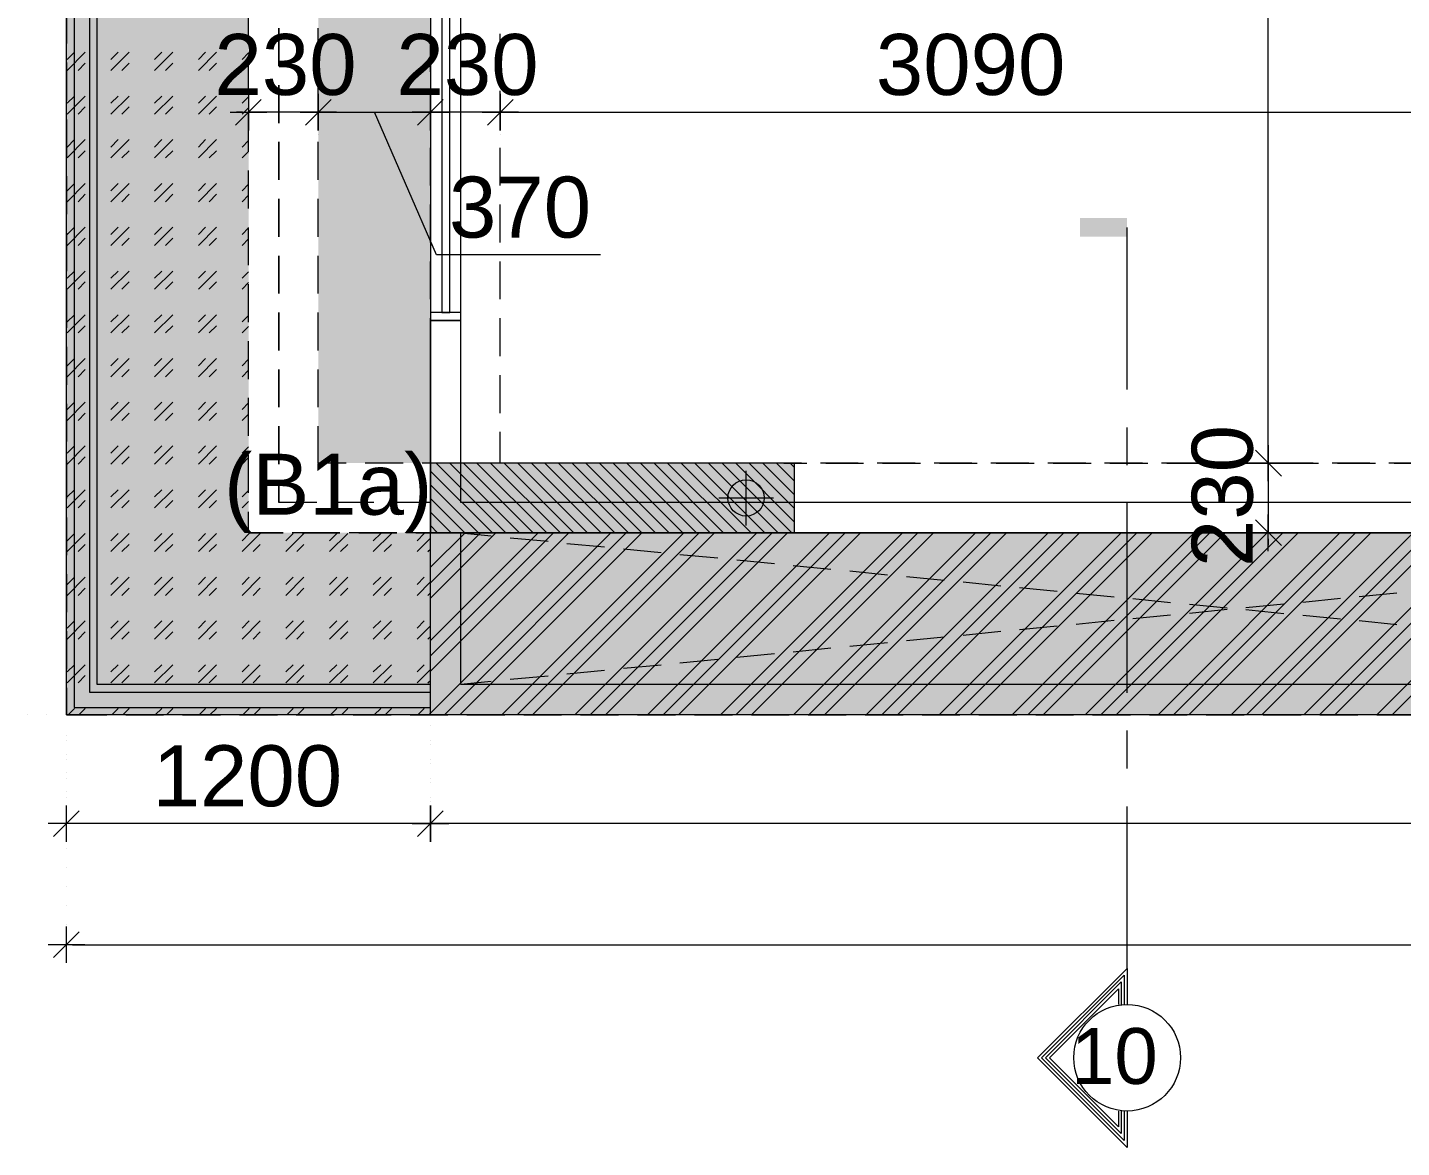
# Model space of a CAD drawing. Header units: millimetres. Extents: x -1303 to 98744, y -1303 to 90097.
# Drawn here: x 53815 to 58345, y 45266 to 48959 of the extents above; entities that cross this region are included whole.
import ezdxf

# ---------------------------------------------------------------- set-up
doc = ezdxf.new("R2010")
doc.units = ezdxf.units.MM
doc.layers.add('PDF_Geometry', color=7, linetype='Continuous')
doc.layers.add('PDF_Text', color=7, linetype='Continuous')
doc.layers.add('PDF_Solid Fills', color=192, linetype='Continuous', true_color=0xc2c0c0c0)
doc.styles.add('PDF ArialMT', font='arial.ttf')
doc.styles.get("Standard").update_dxf_attribs({"font": 'arial.ttf'})

msp = doc.modelspace()

# ---------------------------------------------------------------- linework, layer by layer
at = {"layer": 'PDF_Geometry', "color": 9, "lineweight": 0, "true_color": 0xc0c0c0}
for points in [[(55344.16586, 61907.19337), (53968.93443, 61907.19337), (53968.93443, 61322.40183), (53968.93443, 46717.02259), (55143.59199, 46717.02259)], [(55344.16586, 61857.26272), (54018.86508, 61857.26272), (54018.86508, 61322.40183), (54018.86508, 46766.95324), (55143.59199, 46766.95324)], [(55143.59199, 46692.48082), (53943.54554, 46692.48082), (53943.54554, 61322.40183)], [(55143.59199, 46792.34213), (54044.25397, 46792.34213), (54044.25397, 61322.40183)], [(54543.56876, 48925.00871), (54543.56876, 49049.41591)], [(54543.56876, 48737.12929), (54543.56876, 48862.38361)], [(54543.56876, 48550.10111), (54543.56876, 48674.50418)], [(54543.56876, 48362.22169), (54543.56876, 48487.47189)], [(54543.56876, 48175.18939), (54543.56876, 48299.5966)], [(54543.56876, 47987.3141), (54543.56876, 48112.5643)], [(59122.03154, 47481.22645), (59116.10995, 47392.36535), (59066.17517, 47292.50405), (59066.17517, 47392.36535), (58693.80481, 47392.36535), (58693.80481, 47622.55959), (58593.94351, 47622.55959), (58593.94351, 47392.36535), (55243.45743, 47392.36535), (55243.45743, 47992.38858), (55143.59199, 47992.38858), (55143.59199, 47292.50405), (59066.17517, 47292.50405), (55143.59199, 47292.50405), (55143.59199, 47992.38858), (55243.45743, 47992.38858)], [(54543.56876, 47799.43468), (54543.56876, 47924.68487)], [(54543.56876, 47612.40238), (54543.56876, 47737.6567)], [(54543.56876, 47424.52708), (54543.56876, 47549.77728)], [(54768.6844, 47392.36535), (54643.4342, 47392.36535), (54643.4342, 47455.83757), (54643.4342, 47392.36535)], [(54956.56382, 47392.36535), (54831.30949, 47392.36535)], [(55143.59199, 47392.36535), (55019.18892, 47392.36535)], [(54624.81403, 47292.50405), (54543.56876, 47292.50405), (54543.56876, 47361.89786)], [(54812.69346, 47292.50405), (54687.43913, 47292.50405)], [(54999.72163, 47292.50405), (54875.31856, 47292.50405)], [(59749.1379, 46692.48082), (60459.17964, 46692.48082), (60459.17964, 46792.34213), (59749.1379, 46792.34213), (58948.54081, 46792.34213), (58948.54081, 46692.48082), (55143.59199, 46692.48082), (55143.59199, 47292.50405), (55062.35085, 47292.50405)], [(58948.54081, 46792.34213), (55243.45743, 46792.34213), (55243.45743, 47292.50405), (55344.16586, 47282.34683)], [(55406.79095, 47276.42524), (55531.19816, 47264.57379)], [(55592.97613, 47257.80507), (55717.38334, 47245.95775)], [(55780.00843, 47240.03202), (55904.41563, 47227.33758)], [(55966.19361, 47221.41598), (56090.60081, 47209.56453)], [(56153.22591, 47203.64294), (56277.62898, 47190.9485)], [(56339.41109, 47185.02276), (56463.81416, 47173.17544)], [(56526.44339, 47167.24972), (56650.84646, 47154.55528)], [(56712.62856, 47148.63368), (56837.03164, 47136.78636)], [(56899.65674, 47130.86063), (57024.06394, 47118.16619)], [(57085.84192, 47112.24046), (57210.24912, 47100.39314)], [(57272.87421, 47093.62442), (57397.28142, 47081.7771)], [(57459.05939, 47075.85137), (57583.4666, 47063.15693)], [(58143.71224, 47075.85137), (58019.30917, 47063.15693)], [(58329.89742, 47093.62442), (58205.49435, 47081.7771)], [(57646.09169, 47057.23121), (57770.49889, 47045.38388)], [(57770.49889, 47039.46229), (57646.09169, 47026.76784)], [(57956.68407, 47057.23121), (57832.27687, 47045.38388)], [(57832.27687, 47039.46229), (57956.68407, 47026.76784)], [(57210.24912, 46984.45303), (57085.84192, 46972.60158)], [(57397.28142, 47003.06907), (57272.87421, 46990.37462)], [(57583.4666, 47020.84212), (57459.05939, 47008.9948)], [(58019.30917, 47020.84212), (58143.71224, 47008.9948)], [(58205.49435, 47003.06907), (58329.89742, 46990.37462)], [(56837.03164, 46948.05981), (56712.62856, 46936.21249)], [(57024.06394, 46966.67999), (56899.65674, 46953.98554)], [(56277.62898, 46893.05055), (56153.22591, 46881.20323)], [(56463.81416, 46911.67073), (56339.41109, 46898.97628)], [(56650.84646, 46929.44377), (56526.44339, 46917.59232)], [(55904.41563, 46856.66147), (55780.00843, 46844.81414)], [(56090.60081, 46875.27751), (55966.19361, 46862.58307)], [(55344.16586, 46802.49933), (55243.45743, 46792.34213)], [(55531.19816, 46820.26825), (55406.79095, 46808.42093)], [(55717.38334, 46838.88842), (55592.97613, 46826.19398)]]:
    msp.add_lwpolyline(points, dxfattribs=at)
at = {"layer": 'PDF_Geometry', "color": 122, "lineweight": 0, "true_color": 0x00b88a}
for points in [[(57905.90629, 47562.47172), (57905.90629, 47542.16144), (57905.90629, 52082.54089), (57905.90629, 52062.2306)], [(54501.25395, 48637.26798), (54585.88358, 48721.8976)], [(54543.56876, 48739.67066), (54543.56876, 48619.49493)], [(54483.48091, 48679.58279), (54603.65663, 48679.58279)], [(54524.10561, 48679.58279), (54503.79532, 48679.58279)], [(54773.76301, 48679.58279), (54543.56876, 48679.58279)], [(54813.53645, 48679.58279), (54794.07329, 48679.58279), (55124.12883, 48679.58279), (55103.81855, 48679.58279)], [(55703.84177, 48209.04124), (55163.9064, 48209.04124), (54959.10106, 48679.58279)], [(55373.78623, 48679.58279), (55143.59199, 48679.58279)], [(55413.5638, 48679.58279), (55394.09651, 48679.58279), (58444.14742, 48679.58279), (58423.83713, 48679.58279)], [(57905.90629, 47522.69415), (57905.90629, 47292.50405)], [(57905.90629, 47232.41618), (57905.90629, 47352.5919)], [(57949.0641, 47250.18923), (57863.59148, 47334.81886)], [(57846.66556, 47292.50405), (57965.99003, 47292.50405)], [(57905.90629, 47272.19376), (57905.90629, 47251.87935)]]:
    msp.add_lwpolyline(points, dxfattribs=at)
at = {"layer": 'PDF_Geometry', "color": 9, "lineweight": 0, "true_color": 0xc0c0c0}
for points in [[(55143.59199, 47992.38858), (55243.45495, 47992.38858), (55243.45495, 51501.97928), (55143.59199, 51501.97928)], [(55180.83233, 48018.62458), (55207.06751, 48018.62458), (55207.06751, 51476.59116), (55180.83233, 51476.59116)], [(54643.4342, 48956.32332), (54643.4342, 48831.06899)], [(54643.4342, 48768.4439), (54643.4342, 48643.1937)], [(54643.4342, 48581.4116), (54643.4342, 48456.16141)], [(54643.4342, 48393.5363), (54643.4342, 48268.28198)], [(54643.4342, 48205.65688), (54643.4342, 48081.24968)], [(54643.4342, 48018.62458), (54643.4342, 47893.37439)], [(55143.59199, 47992.38858), (55243.45495, 47992.38858), (55243.45495, 48018.62376), (55143.59199, 48018.62376)], [(54643.4342, 47830.74929), (54643.4342, 47706.34209)], [(54643.4342, 47643.717), (54643.4342, 47518.46267)]]:
    msp.add_lwpolyline(points, close=True, dxfattribs=at)
at = {"layer": 'PDF_Geometry', "lineweight": 0}
for points in [[(53943.54554, 49030.79574), (53943.54554, 48906.38854)], [(53943.54554, 48843.76344), (53943.54554, 48718.51325)], [(53945.23979, 48817.52743), (54005.32352, 48877.61529)], [(53945.23979, 48853.07353), (53969.78156, 48877.61529)], [(53981.62888, 48817.52743), (54005.32352, 48841.22621)], [(54089.95315, 48817.52743), (54150.041, 48877.61529)], [(54089.95315, 48853.07353), (54113.65192, 48877.61529)], [(54125.49924, 48817.52743), (54150.041, 48841.22621)], [(54233.82351, 48817.52743), (54293.91137, 48877.61529)], [(54233.82351, 48853.07353), (54258.3694, 48877.61529)], [(54270.21673, 48817.52743), (54293.91137, 48841.22621)], [(54378.54099, 48817.52743), (54438.62886, 48877.61529)], [(54378.54099, 48853.07353), (54402.23977, 48877.61529)], [(54414.08709, 48817.52743), (54438.62886, 48841.22621)], [(54522.41136, 48853.07353), (54543.56876, 48875.07806)], [(54522.41136, 48817.52743), (54543.56876, 48838.68484)], [(53945.23979, 48672.81407), (54005.32352, 48732.89781)], [(53945.23979, 48709.20316), (53969.78156, 48732.89781)], [(54089.95315, 48672.81407), (54150.041, 48732.89781)], [(54089.95315, 48709.20316), (54113.65192, 48732.89781)], [(54233.82351, 48672.81407), (54293.91137, 48732.89781)], [(54233.82351, 48709.20316), (54258.3694, 48732.89781)], [(54378.54099, 48672.81407), (54438.62886, 48732.89781)], [(54378.54099, 48709.20316), (54402.23977, 48732.89781)], [(54522.41136, 48709.20316), (54543.56876, 48730.36057)], [(53943.54554, 48655.88815), (53943.54554, 48530.63382)], [(53981.62888, 48672.81407), (54005.32352, 48697.35584)], [(54125.49924, 48672.81407), (54150.041, 48697.35584)], [(54270.21673, 48672.81407), (54293.91137, 48697.35584)], [(54414.08709, 48672.81407), (54438.62886, 48697.35584)], [(54522.41136, 48672.81407), (54543.56876, 48693.97148)], [(54543.56876, 48679.58279), (54543.56876, 48679.58279)], [(54773.76301, 48679.58279), (54773.76301, 48679.58279)], [(54773.76301, 48679.58279), (54773.76301, 48679.58279)], [(55143.59199, 48679.58279), (55143.59199, 48679.58279)], [(55143.59199, 48679.58279), (55143.59199, 48679.58279)], [(55373.78623, 48679.58279), (55373.78623, 48679.58279)], [(55373.78623, 48679.58279), (55373.78623, 48679.58279)], [(53945.23979, 48528.94371), (54005.32352, 48589.02744)], [(53945.23979, 48564.48567), (53969.78156, 48589.02744)], [(54089.95315, 48528.94371), (54150.041, 48589.02744)], [(54089.95315, 48564.48567), (54113.65192, 48589.02744)], [(54233.82351, 48528.94371), (54293.91137, 48589.02744)], [(54233.82351, 48564.48567), (54258.3694, 48589.02744)], [(54378.54099, 48528.94371), (54438.62886, 48589.02744)], [(54378.54099, 48564.48567), (54402.23977, 48589.02744)], [(54522.41136, 48564.48567), (54543.56876, 48586.4902)], [(54543.56876, 48605.95337), (54543.56876, 48605.95337)], [(54773.76301, 48605.95337), (54773.76301, 48605.95337)], [(54773.76301, 48605.95337), (54773.76301, 48605.95337)], [(55143.59199, 48605.95337), (55143.59199, 48605.95337)], [(55143.59199, 48605.95337), (55143.59199, 48605.95337)], [(55373.78623, 48605.95337), (55373.78623, 48605.95337)], [(55373.78623, 48605.95337), (55373.78623, 48605.95337)], [(53981.62888, 48528.94371), (54005.32352, 48552.63835)], [(54125.49924, 48528.94371), (54150.041, 48552.63835)], [(54270.21673, 48528.94371), (54293.91137, 48552.63835)], [(54414.08709, 48528.94371), (54438.62886, 48552.63835)], [(54522.41136, 48528.94371), (54543.56876, 48550.10111)], [(54543.56876, 48543.32826), (54543.56876, 48543.32826)], [(54773.76301, 48543.32826), (54773.76301, 48543.32826)], [(54773.76301, 48543.32826), (54773.76301, 48543.32826)], [(55143.59199, 48543.32826), (55143.59199, 48543.32826)], [(55143.59199, 48543.32826), (55143.59199, 48543.32826)], [(55373.78623, 48543.32826), (55373.78623, 48543.32826)], [(55373.78623, 48543.32826), (55373.78623, 48543.32826)], [(53943.54554, 48468.85585), (53943.54554, 48343.60152)], [(53945.23979, 48384.22623), (54005.32352, 48444.31408)], [(53945.23979, 48420.61531), (53969.78156, 48444.31408)], [(54089.95315, 48384.22623), (54150.041, 48444.31408)], [(54089.95315, 48420.61531), (54113.65192, 48444.31408)], [(54233.82351, 48384.22623), (54293.91137, 48444.31408)], [(54233.82351, 48420.61531), (54258.3694, 48444.31408)], [(54378.54099, 48384.22623), (54438.62886, 48444.31408)], [(54378.54099, 48420.61531), (54402.23977, 48444.31408)], [(54522.41136, 48420.61531), (54543.56876, 48441.77271)], [(54543.56876, 48469.70297), (54543.56876, 48469.70297)], [(54773.76301, 48469.70297), (54773.76301, 48469.70297)], [(54773.76301, 48469.70297), (54773.76301, 48469.70297)], [(55143.59199, 48469.70297), (55143.59199, 48469.70297)], [(55143.59199, 48469.70297), (55143.59199, 48469.70297)], [(55373.78623, 48469.70297), (55373.78623, 48469.70297)], [(55373.78623, 48469.70297), (55373.78623, 48469.70297)], [(53981.62888, 48384.22623), (54005.32352, 48408.76799)], [(54125.49924, 48384.22623), (54150.041, 48408.76799)], [(54270.21673, 48384.22623), (54293.91137, 48408.76799)], [(54414.08709, 48384.22623), (54438.62886, 48408.76799)], [(54522.41136, 48384.22623), (54543.56876, 48406.23075)], [(53945.23979, 48240.35586), (54005.32352, 48300.44372)], [(53945.23979, 48275.89782), (53969.78156, 48300.44372)], [(54089.95315, 48240.35586), (54150.041, 48300.44372)], [(54089.95315, 48275.89782), (54113.65192, 48300.44372)], [(54233.82351, 48240.35586), (54293.91137, 48300.44372)], [(54233.82351, 48275.89782), (54258.3694, 48300.44372)], [(54378.54099, 48240.35586), (54438.62886, 48300.44372)], [(54378.54099, 48275.89782), (54402.23977, 48300.44372)], [(54522.41136, 48275.89782), (54543.56876, 48297.90235)], [(53943.54554, 48280.97642), (53943.54554, 48155.72623)], [(53981.62888, 48240.35586), (54005.32352, 48264.0505)], [(54125.49924, 48240.35586), (54150.041, 48264.0505)], [(54270.21673, 48240.35586), (54293.91137, 48264.0505)], [(54414.08709, 48240.35586), (54438.62886, 48264.0505)], [(54522.41136, 48240.35586), (54543.56876, 48261.51327)], [(53945.23979, 48095.63837), (54005.32352, 48155.72623)], [(53945.23979, 48132.02746), (53969.78156, 48155.72623)], [(53981.62888, 48095.63837), (54005.32352, 48120.18013)], [(54089.95315, 48095.63837), (54150.041, 48155.72623)], [(54089.95315, 48132.02746), (54113.65192, 48155.72623)], [(54125.49924, 48095.63837), (54150.041, 48120.18013)], [(54233.82351, 48095.63837), (54293.91137, 48155.72623)], [(54233.82351, 48132.02746), (54258.3694, 48155.72623)], [(54270.21673, 48095.63837), (54293.91137, 48120.18013)], [(54378.54099, 48095.63837), (54438.62886, 48155.72623)], [(54378.54099, 48132.02746), (54402.23977, 48155.72623)], [(54414.08709, 48095.63837), (54438.62886, 48120.18013)], [(54522.41136, 48132.02746), (54543.56876, 48153.18487)], [(54522.41136, 48095.63837), (54543.56876, 48117.6429)], [(53943.54554, 48093.94413), (53943.54554, 47968.69393)], [(53945.23979, 47951.76801), (54005.32352, 48011.85587)], [(53945.23979, 47988.15709), (53969.78156, 48011.85587)], [(53981.62888, 47951.76801), (54005.32352, 47975.46265)], [(54089.95315, 47951.76801), (54150.041, 48011.85587)], [(54089.95315, 47988.15709), (54113.65192, 48011.85587)], [(54125.49924, 47951.76801), (54150.041, 47975.46265)], [(54233.82351, 47951.76801), (54293.91137, 48011.85587)], [(54233.82351, 47988.15709), (54258.3694, 48011.85587)], [(54270.21673, 47951.76801), (54293.91137, 47975.46265)], [(54378.54099, 47951.76801), (54438.62886, 48011.85587)], [(54378.54099, 47988.15709), (54402.23977, 48011.85587)], [(54414.08709, 47951.76801), (54438.62886, 47975.46265)], [(54522.41136, 47988.15709), (54543.56876, 48009.3145)], [(54522.41136, 47951.76801), (54543.56876, 47972.92541)], [(53943.54554, 47906.06884), (53943.54554, 47780.81451)], [(53945.23979, 47807.05052), (54005.32352, 47867.13838)], [(53945.23979, 47843.44373), (53969.78156, 47867.13838)], [(54089.95315, 47807.05052), (54150.041, 47867.13838)], [(54089.95315, 47843.44373), (54113.65192, 47867.13838)], [(54233.82351, 47807.05052), (54293.91137, 47867.13838)], [(54233.82351, 47843.44373), (54258.3694, 47867.13838)], [(54378.54099, 47807.05052), (54438.62886, 47867.13838)], [(54378.54099, 47843.44373), (54402.23977, 47867.13838)], [(54522.41136, 47843.44373), (54543.56876, 47864.60114)], [(53981.62888, 47807.05052), (54005.32352, 47831.59229)], [(54125.49924, 47807.05052), (54150.041, 47831.59229)], [(54270.21673, 47807.05052), (54293.91137, 47831.59229)], [(54414.08709, 47807.05052), (54438.62886, 47831.59229)], [(54522.41136, 47807.05052), (54543.56876, 47829.05505)], [(53943.54554, 47718.18941), (53943.54554, 47593.78634)], [(53945.23979, 47663.18015), (54005.32352, 47723.26801)], [(53945.23979, 47699.57337), (53969.78156, 47723.26801)], [(54089.95315, 47663.18015), (54150.041, 47723.26801)], [(54089.95315, 47699.57337), (54113.65192, 47723.26801)], [(54233.82351, 47663.18015), (54293.91137, 47723.26801)], [(54233.82351, 47699.57337), (54258.3694, 47723.26801)], [(54378.54099, 47663.18015), (54438.62886, 47723.26801)], [(54378.54099, 47699.57337), (54402.23977, 47723.26801)], [(54522.41136, 47699.57337), (54543.56876, 47720.73078)], [(53981.62888, 47663.18015), (54005.32352, 47686.87893)], [(54125.49924, 47663.18015), (54150.041, 47686.87893)], [(54270.21673, 47663.18015), (54293.91137, 47686.87893)], [(54414.08709, 47663.18015), (54438.62886, 47686.87893)], [(54522.41136, 47663.18015), (54543.56876, 47684.33756)], [(53945.23979, 47519.30979), (54005.32352, 47579.39765)], [(53945.23979, 47554.85589), (53969.78156, 47579.39765)], [(54089.95315, 47519.30979), (54150.041, 47579.39765)], [(54089.95315, 47554.85589), (54113.65192, 47579.39765)], [(54233.82351, 47519.30979), (54293.91137, 47579.39765)], [(54233.82351, 47554.85589), (54258.3694, 47579.39765)], [(54378.54099, 47519.30979), (54438.62886, 47579.39765)], [(54378.54099, 47554.85589), (54402.23977, 47579.39765)], [(54522.41136, 47554.85589), (54543.56876, 47576.01329)], [(53943.54554, 47531.15711), (53943.54554, 47405.90692)], [(53981.62888, 47519.30979), (54005.32352, 47543.00856)], [(54125.49924, 47519.30979), (54150.041, 47543.00856)], [(54270.21673, 47519.30979), (54293.91137, 47543.00856)], [(54414.08709, 47519.30979), (54438.62886, 47543.00856)], [(54522.41136, 47519.30979), (54543.56876, 47540.46719)], [(55162.21216, 47522.69415), (55392.40639, 47292.50405)], [(55207.06421, 47522.69415), (55437.25845, 47292.50405)], [(55251.92039, 47522.69415), (55482.1105, 47292.50405)], [(55296.77244, 47522.69415), (55526.96668, 47292.50405)], [(55341.62862, 47522.69415), (55571.81872, 47292.50405)], [(55386.48067, 47522.69415), (55616.6749, 47292.50405)], [(55431.33272, 47522.69415), (55661.52696, 47292.50405)], [(55476.1889, 47522.69415), (55706.37901, 47292.50405)], [(55521.04095, 47522.69415), (55751.23519, 47292.50405)], [(55565.89713, 47522.69415), (55796.08723, 47292.50405)], [(55610.74918, 47522.69415), (55840.94341, 47292.50405)], [(55655.60123, 47522.69415), (55885.79547, 47292.50405)], [(55700.45741, 47522.69415), (55930.64752, 47292.50405)], [(55746.15658, 47522.69415), (55975.5037, 47292.50405)], [(55791.00863, 47522.69415), (56020.35574, 47292.50405)], [(55835.86482, 47522.69415), (56065.21192, 47292.50405)], [(55880.71686, 47522.69415), (56110.06398, 47292.50405)], [(55925.57304, 47522.69415), (56155.76314, 47292.50405)], [(55970.42509, 47522.69415), (56200.61933, 47292.50405)], [(56015.27714, 47522.69415), (56245.47138, 47292.50405)], [(56060.13332, 47522.69415), (56290.32343, 47292.50405)], [(56104.98537, 47522.69415), (56335.17961, 47292.50405)], [(56149.84155, 47522.69415), (56343.64257, 47328.04601)], [(56194.6936, 47522.69415), (56343.64257, 47372.90219)], [(56239.54565, 47522.69415), (56343.64257, 47417.75423)], [(56284.40183, 47522.69415), (56343.64257, 47462.61042)], [(56329.25388, 47522.69415), (56343.64257, 47508.30959)], [(57905.90629, 47522.69415), (57905.90629, 47522.69415)], [(57905.90629, 47522.69415), (57905.90629, 47522.69415)], [(55143.59199, 47495.61515), (55347.55021, 47292.50405)], [(53945.23979, 47374.5923), (54005.32352, 47434.68016)], [(53945.23979, 47410.98552), (53969.78156, 47434.68016)], [(54089.95315, 47374.5923), (54150.041, 47434.68016)], [(54089.95315, 47410.98552), (54113.65192, 47434.68016)], [(54233.82351, 47374.5923), (54293.91137, 47434.68016)], [(54233.82351, 47410.98552), (54258.3694, 47434.68016)], [(54378.54099, 47374.5923), (54438.62886, 47434.68016)], [(54378.54099, 47410.98552), (54402.23977, 47434.68016)], [(54522.41136, 47410.98552), (54543.56876, 47432.14293)], [(55143.59199, 47450.75897), (55301.85104, 47292.50405)], [(53981.62888, 47374.5923), (54005.32352, 47399.1382)], [(54125.49924, 47374.5923), (54150.041, 47399.1382)], [(54270.21673, 47374.5923), (54293.91137, 47399.1382)], [(54414.08709, 47374.5923), (54438.62886, 47399.1382)], [(54522.41136, 47374.5923), (54543.56876, 47395.74971)], [(55143.59199, 47405.90692), (55256.99899, 47292.50405)], [(53943.54554, 47343.28182), (53943.54554, 47218.87461)], [(55143.59199, 47361.05486), (55212.14281, 47292.50405)], [(55143.59199, 47316.19868), (55167.29077, 47292.50405)], [(53945.23979, 47230.72194), (54005.32352, 47290.8098)], [(53945.23979, 47266.26803), (53969.78156, 47290.8098)], [(53981.62888, 47230.72194), (54005.32352, 47254.42071)], [(54089.95315, 47230.72194), (54150.041, 47290.8098)], [(54089.95315, 47266.26803), (54113.65192, 47290.8098)], [(54125.49924, 47230.72194), (54150.041, 47254.42071)], [(54233.82351, 47230.72194), (54293.91137, 47290.8098)], [(54233.82351, 47266.26803), (54258.3694, 47290.8098)], [(54270.21673, 47230.72194), (54293.91137, 47254.42071)], [(54378.54099, 47230.72194), (54438.62886, 47290.8098)], [(54378.54099, 47266.26803), (54402.23977, 47290.8098)], [(54414.08709, 47230.72194), (54438.62886, 47254.42071)], [(54522.41136, 47230.72194), (54582.49922, 47290.8098)], [(54522.41136, 47266.26803), (54546.11013, 47290.8098)], [(54558.80458, 47230.72194), (54582.49922, 47254.42071)], [(54666.28172, 47230.72194), (54726.36959, 47290.8098)], [(54666.28172, 47266.26803), (54690.82349, 47290.8098)], [(54702.67494, 47230.72194), (54726.36959, 47254.42071)], [(54810.99921, 47230.72194), (54871.08708, 47290.8098)], [(54810.99921, 47266.26803), (54834.69386, 47290.8098)], [(54847.3883, 47230.72194), (54871.08708, 47254.42071)], [(54954.86958, 47230.72194), (55014.95744, 47290.8098)], [(54954.86958, 47266.26803), (54979.41134, 47290.8098)], [(54991.25867, 47230.72194), (55014.95744, 47254.42071)], [(55099.58707, 47266.26803), (55123.2817, 47290.8098)], [(55099.58707, 47230.72194), (55143.59199, 47274.731)], [(55138.51752, 46692.48082), (55143.59199, 46697.55529), (55738.54075, 47292.50405)], [(55143.59199, 47179.10117), (55257.84199, 47292.50405)], [(55143.59199, 46937.90673), (55498.19343, 47292.50405)], [(55143.59199, 47127.47628), (55308.61976, 47292.50405)], [(55143.59199, 46887.12896), (55548.9712, 47292.50405)], [(55143.59199, 47076.6985), (55359.39754, 47292.50405)], [(55143.59199, 46836.35118), (55599.74898, 47292.50405)], [(55143.59199, 47292.50405), (55143.59199, 47292.50405)], [(55189.29529, 46692.48082), (55789.31852, 47292.50405)], [(55240.07307, 46692.48082), (55840.0963, 47292.50405)], [(55378.86483, 46692.48082), (55978.88805, 47292.50405)], [(55429.64261, 46692.48082), (56029.66583, 47292.50405)], [(55480.42039, 46692.48082), (56080.44361, 47292.50405)], [(55619.21214, 46692.48082), (56219.23536, 47292.50405)], [(55669.98992, 46692.48082), (56270.01314, 47292.50405)], [(55720.76769, 46692.48082), (56320.79092, 47292.50405)], [(55859.55945, 46692.48082), (56459.58268, 47292.50405)], [(55910.33723, 46692.48082), (56510.36046, 47292.50405)], [(55961.115, 46692.48082), (56561.13823, 47292.50405)], [(56099.90677, 46692.48082), (56699.93412, 47292.50405)], [(56150.68455, 46692.48082), (56750.7119, 47292.50405)], [(56202.30944, 46692.48082), (56802.33267, 47292.50405)], [(56340.25821, 46692.48082), (56940.28144, 47292.50405)], [(56391.03598, 46692.48082), (56991.05921, 47292.50405)], [(56442.65676, 46692.48082), (57042.68411, 47292.50405)], [(56580.60553, 46692.48082), (57180.62875, 47292.50405)], [(56631.3833, 46692.48082), (57231.40652, 47292.50405)], [(56683.00819, 46692.48082), (57283.03142, 47292.50405)], [(56820.95284, 46692.48082), (57420.97606, 47292.50405)], [(56872.57774, 46692.48082), (57472.60096, 47292.50405)], [(56923.35551, 46692.48082), (57523.37873, 47292.50405)], [(57061.30014, 46692.48082), (57661.32337, 47292.50405)], [(57112.92505, 46692.48082), (57712.94827, 47292.50405)], [(57163.70282, 46692.48082), (57763.72604, 47292.50405)], [(57301.64746, 46692.48082), (57901.67481, 47292.50405)], [(57353.27236, 46692.48082), (57953.29558, 47292.50405)], [(57404.05013, 46692.48082), (58004.07336, 47292.50405)], [(57542.8419, 46692.48082), (58142.02213, 47292.50405)], [(57593.61967, 46692.48082), (58193.64702, 47292.50405)], [(57644.39745, 46692.48082), (58244.4248, 47292.50405)], [(57783.19334, 46692.48082), (58383.21657, 47292.50405)], [(57833.97111, 46692.48082), (58433.99434, 47292.50405)], [(57884.74889, 46692.48082), (58484.77212, 47292.50405)], [(57905.90629, 47292.50405), (57905.90629, 47292.50405)], [(58023.54065, 46692.48082), (58623.56387, 47292.50405)], [(58074.31843, 46692.48082), (58674.34165, 47292.50405)], [(58125.09621, 46692.48082), (58725.11943, 47292.50405)], [(58863.91118, 47292.50405), (58263.88796, 46692.48082), (58389.13816, 46692.48082)], [(58314.66574, 46692.48082), (58914.68896, 47292.50405)], [(55135.12903, 47230.72194), (55143.59199, 47239.1849)], [(55143.59199, 47219.72174), (55143.59199, 47219.72174)], [(53943.54554, 47156.24952), (53943.54554, 47030.99932)], [(53945.23979, 47086.00858), (54005.32352, 47146.09231)], [(53945.23979, 47122.39767), (53969.78156, 47146.09231)], [(54089.95315, 47086.00858), (54150.041, 47146.09231)], [(54089.95315, 47122.39767), (54113.65192, 47146.09231)], [(54233.82351, 47086.00858), (54293.91137, 47146.09231)], [(54233.82351, 47122.39767), (54258.3694, 47146.09231)], [(54378.54099, 47086.00858), (54438.62886, 47146.09231)], [(54378.54099, 47122.39767), (54402.23977, 47146.09231)], [(54522.41136, 47086.00858), (54582.49922, 47146.09231)], [(54522.41136, 47122.39767), (54546.11013, 47146.09231)], [(54666.28172, 47086.00858), (54726.36959, 47146.09231)], [(54666.28172, 47122.39767), (54690.82349, 47146.09231)], [(54810.99921, 47086.00858), (54871.08708, 47146.09231)], [(54810.99921, 47122.39767), (54834.69386, 47146.09231)], [(54954.86958, 47086.00858), (55014.95744, 47146.09231)], [(54954.86958, 47122.39767), (54979.41134, 47146.09231)], [(55099.58707, 47122.39767), (55123.2817, 47146.09231)], [(55099.58707, 47086.00858), (55143.59199, 47130.86063)], [(55143.59199, 47157.09664), (55143.59199, 47157.09664)], [(53981.62888, 47086.00858), (54005.32352, 47110.55035)], [(54125.49924, 47086.00858), (54150.041, 47110.55035)], [(54270.21673, 47086.00858), (54293.91137, 47110.55035)], [(54414.08709, 47086.00858), (54438.62886, 47110.55035)], [(54558.80458, 47086.00858), (54582.49922, 47110.55035)], [(54702.67494, 47086.00858), (54726.36959, 47110.55035)], [(54847.3883, 47086.00858), (54871.08708, 47110.55035)], [(54991.25867, 47086.00858), (55014.95744, 47110.55035)], [(55135.12903, 47086.00858), (55143.59199, 47094.47154)], [(55143.59199, 47094.47154), (55143.59199, 47094.47154)], [(55143.59199, 47031.84232), (55143.59199, 47031.84232)], [(53945.23979, 46942.13821), (54005.32352, 47002.22195)], [(53945.23979, 46977.68018), (53969.78156, 47002.22195)], [(54089.95315, 46942.13821), (54150.041, 47002.22195)], [(54089.95315, 46977.68018), (54113.65192, 47002.22195)], [(54233.82351, 46942.13821), (54293.91137, 47002.22195)], [(54233.82351, 46977.68018), (54258.3694, 47002.22195)], [(54378.54099, 46942.13821), (54438.62886, 47002.22195)], [(54378.54099, 46977.68018), (54402.23977, 47002.22195)], [(54522.41136, 46942.13821), (54582.49922, 47002.22195)], [(54522.41136, 46977.68018), (54546.11013, 47002.22195)], [(54666.28172, 46942.13821), (54726.36959, 47002.22195)], [(54666.28172, 46977.68018), (54690.82349, 47002.22195)], [(54810.99921, 46942.13821), (54871.08708, 47002.22195)], [(54810.99921, 46977.68018), (54834.69386, 47002.22195)], [(54954.86958, 46942.13821), (55014.95744, 47002.22195)], [(54954.86958, 46977.68018), (54979.41134, 47002.22195)], [(55099.58707, 46977.68018), (55123.2817, 47002.22195)], [(55099.58707, 46942.13821), (55143.59199, 46986.14314)], [(53943.54554, 46968.3701), (53943.54554, 46843.1199)], [(53981.62888, 46942.13821), (54005.32352, 46965.83286)], [(54125.49924, 46942.13821), (54150.041, 46965.83286)], [(54270.21673, 46942.13821), (54293.91137, 46965.83286)], [(54414.08709, 46942.13821), (54438.62886, 46965.83286)], [(54558.80458, 46942.13821), (54582.49922, 46965.83286)], [(54702.67494, 46942.13821), (54726.36959, 46965.83286)], [(54847.3883, 46942.13821), (54871.08708, 46965.83286)], [(54991.25867, 46942.13821), (55014.95744, 46965.83286)], [(55135.12903, 46942.13821), (55143.59199, 46950.60118)], [(55143.59199, 46969.21722), (55143.59199, 46969.21722)], [(55143.59199, 46906.59212), (55143.59199, 46906.59212)], [(53945.23979, 46797.42073), (54005.32352, 46857.50859)], [(53945.23979, 46833.80981), (53969.78156, 46857.50859)], [(54089.95315, 46797.42073), (54150.041, 46857.50859)], [(54089.95315, 46833.80981), (54113.65192, 46857.50859)], [(54233.82351, 46797.42073), (54293.91137, 46857.50859)], [(54233.82351, 46833.80981), (54258.3694, 46857.50859)], [(54378.54099, 46797.42073), (54438.62886, 46857.50859)], [(54378.54099, 46833.80981), (54402.23977, 46857.50859)], [(54522.41136, 46797.42073), (54582.49922, 46857.50859)], [(54522.41136, 46833.80981), (54546.11013, 46857.50859)], [(54666.28172, 46797.42073), (54726.36959, 46857.50859)], [(54666.28172, 46833.80981), (54690.82349, 46857.50859)], [(54810.99921, 46797.42073), (54871.08708, 46857.50859)], [(54810.99921, 46833.80981), (54834.69386, 46857.50859)], [(54954.86958, 46797.42073), (55014.95744, 46857.50859)], [(54954.86958, 46833.80981), (54979.41134, 46857.50859)], [(55099.58707, 46833.80981), (55123.2817, 46857.50859)], [(55143.59199, 46843.96703), (55143.59199, 46843.96703)], [(53981.62888, 46797.42073), (54005.32352, 46821.9625)], [(54125.49924, 46797.42073), (54150.041, 46821.9625)], [(54270.21673, 46797.42073), (54293.91137, 46821.9625)], [(54414.08709, 46797.42073), (54438.62886, 46821.9625)], [(54558.80458, 46797.42073), (54582.49922, 46821.9625)], [(54702.67494, 46797.42073), (54726.36959, 46821.9625)], [(54847.3883, 46797.42073), (54871.08708, 46821.9625)], [(54991.25867, 46797.42073), (55014.95744, 46821.9625)], [(55099.58707, 46797.42073), (55143.59199, 46842.27278)], [(55135.12903, 46797.42073), (55143.59199, 46805.8837)], [(53943.54554, 46781.34192), (53943.54554, 46692.48082), (54076.41571, 46692.48082)], [(55143.59199, 46782.18492), (55143.59199, 46782.18492)], [(53948.62415, 46692.48082), (53969.78156, 46713.63822)], [(53984.16611, 46692.48082), (54005.32352, 46713.63822)], [(54092.49451, 46692.48082), (54113.65192, 46713.63822)], [(54128.8836, 46692.48082), (54150.041, 46713.63822)], [(54236.36488, 46692.48082), (54258.3694, 46713.63822)], [(54272.75396, 46692.48082), (54293.91137, 46713.63822)], [(54381.08236, 46692.48082), (54402.23977, 46713.63822)], [(54416.62432, 46692.48082), (54438.62886, 46713.63822)], [(54524.95273, 46692.48082), (54546.11013, 46713.63822)], [(54561.34181, 46692.48082), (54582.49922, 46713.63822)], [(54669.66609, 46692.48082), (54690.82349, 46713.63822)], [(54705.21218, 46692.48082), (54726.36959, 46713.63822)], [(54813.53645, 46692.48082), (54834.69386, 46713.63822)], [(54849.92967, 46692.48082), (54871.08708, 46713.63822)], [(54958.25393, 46692.48082), (54979.41134, 46713.63822)], [(54993.80003, 46692.48082), (55014.95744, 46713.63822)], [(55102.1243, 46692.48082), (55123.2817, 46713.63822)], [(55143.59199, 46719.55982), (55143.59199, 46719.55982)], [(53814.90686, 46692.48082), (53814.90686, 46692.48082)], [(53877.53609, 46692.48082), (53877.53609, 46692.48082)], [(53943.54554, 46692.48082), (53943.54554, 46692.48082)], [(53943.54554, 46692.48082), (53943.54554, 46692.48082)], [(53943.54554, 46692.48082), (53943.54554, 46692.48082)], [(54139.04081, 46692.48082), (54263.44388, 46692.48082)], [(54326.0731, 46692.48082), (54451.3233, 46692.48082)], [(54513.94839, 46692.48082), (54639.20272, 46692.48082)], [(54700.9807, 46692.48082), (54826.23089, 46692.48082)], [(54888.86012, 46692.48082), (55014.11032, 46692.48082)], [(55076.73541, 46692.48082), (55201.14262, 46692.48082)], [(55143.59199, 46692.48082), (55143.59199, 46692.48082)], [(55263.76771, 46692.48082), (55389.01791, 46692.48082)], [(55451.64713, 46692.48082), (55576.0502, 46692.48082)], [(55638.67531, 46692.48082), (55763.92963, 46692.48082)], [(55826.55473, 46692.48082), (55950.96193, 46692.48082)], [(56013.58703, 46692.48082), (56138.83722, 46692.48082)], [(56201.46232, 46692.48082), (56326.71665, 46692.48082)], [(56388.49462, 46692.48082), (56513.74894, 46692.48082)], [(56576.37405, 46692.48082), (56701.62423, 46692.48082)], [(56764.24934, 46692.48082), (56888.65654, 46692.48082)], [(56951.28163, 46692.48082), (57076.53596, 46692.48082)], [(57139.16106, 46692.48082), (57263.56413, 46692.48082)], [(57326.19335, 46692.48082), (57451.44355, 46692.48082)], [(57514.06865, 46692.48082), (57638.47585, 46692.48082)], [(57701.10095, 46692.48082), (57826.35114, 46692.48082)], [(57888.98037, 46692.48082), (58014.23057, 46692.48082)], [(58076.00854, 46692.48082), (58201.26287, 46692.48082)], [(53943.54554, 46625.62011), (53943.54554, 46625.62011)], [(55143.59199, 46656.93472), (55143.59199, 46656.93472)], [(53943.54554, 46607.00407), (53943.54554, 46607.00407)], [(55143.59199, 46607.00407), (55143.59199, 46607.00407)], [(55143.59199, 46594.30963), (55143.59199, 46594.30963)], [(53943.54554, 46562.99501), (53943.54554, 46562.99501)], [(53943.54554, 46544.37897), (53943.54554, 46544.37897)], [(55143.59199, 46544.37897), (55143.59199, 46544.37897)], [(55143.59199, 46531.68453), (55143.59199, 46531.68453)], [(53943.54554, 46501.21704), (53943.54554, 46501.21704)], [(53943.54554, 46481.74975), (53943.54554, 46481.74975)], [(55143.59199, 46481.74975), (55143.59199, 46481.74975)], [(53943.54554, 46438.59194), (53943.54554, 46438.59194)], [(55143.59199, 46469.0553), (55143.59199, 46469.0553)], [(53943.54554, 46419.12465), (53943.54554, 46419.12465)], [(55143.59199, 46419.12465), (55143.59199, 46419.12465)], [(55143.59199, 46406.4302), (55143.59199, 46406.4302)], [(53943.54554, 46375.96271), (53943.54554, 46375.96271)], [(53943.54554, 46333.6479), (53943.54554, 46333.6479)], [(53943.54554, 46313.33761), (53943.54554, 46313.33761)], [(55143.59199, 46333.6479), (55143.59199, 46333.6479)], [(55143.59199, 46333.6479), (55143.59199, 46333.6479)], [(53943.54554, 46250.71252), (53943.54554, 46250.71252)], [(53943.54554, 46188.08742), (53943.54554, 46188.08742)], [(53943.54554, 46125.46232), (53943.54554, 46125.46232)], [(53943.54554, 46063.68021), (53943.54554, 46063.68021)], [(53943.54554, 46001.05512), (53943.54554, 46001.05512)], [(53943.54554, 45934.19855), (53943.54554, 45934.19855)]]:
    msp.add_lwpolyline(points, dxfattribs=at)
at = {"layer": 'PDF_Geometry', "color": 157, "lineweight": 0, "true_color": 0x3f5f7f}
for points in [[(54543.56876, 48925.00871), (54543.56876, 49049.41591)], [(54773.76301, 48831.06899), (54773.76301, 48956.32332)], [(55143.59199, 48812.45295), (55143.59199, 48937.70315)], [(55373.78623, 48812.45295), (55373.78623, 48937.70315)], [(54543.56876, 48737.12929), (54543.56876, 48862.38361)], [(54773.76301, 48643.1937), (54773.76301, 48768.4439)], [(55143.59199, 48624.57353), (55143.59199, 48749.82373)], [(55373.78623, 48624.57353), (55373.78623, 48749.82373)], [(54543.56876, 48550.10111), (54543.56876, 48674.50418)], [(54773.76301, 48456.16141), (54773.76301, 48581.4116)], [(55143.59199, 48437.54123), (55143.59199, 48561.94844)], [(55373.78623, 48437.54123), (55373.78623, 48561.94844)], [(54543.56876, 48362.22169), (54543.56876, 48487.47189)], [(54773.76301, 48268.28198), (54773.76301, 48393.5363)], [(55143.59199, 48249.66594), (55143.59199, 48374.91614)], [(55373.78623, 48249.66594), (55373.78623, 48374.91614)], [(54543.56876, 48175.18939), (54543.56876, 48299.5966)], [(54773.76301, 48081.24968), (54773.76301, 48205.65688)], [(55143.59199, 48062.63365), (55143.59199, 48187.03672)], [(55373.78623, 48062.63365), (55373.78623, 48187.03672)], [(54543.56876, 47987.3141), (54543.56876, 48112.5643)], [(54773.76301, 47893.37439), (54773.76301, 48018.62458)], [(55143.59199, 47874.75422), (55143.59199, 48000.00854)], [(55373.78623, 47874.75422), (55373.78623, 48000.00854)], [(54543.56876, 47799.43468), (54543.56876, 47924.68487)], [(54773.76301, 47706.34209), (54773.76301, 47830.74929)], [(55143.59199, 47686.87893), (55143.59199, 47812.12912)], [(55373.78623, 47686.87893), (55373.78623, 47812.12912)], [(54543.56876, 47612.40238), (54543.56876, 47737.6567)], [(54866.00847, 47522.69415), (54773.76301, 47522.69415), (54773.76301, 47643.717)], [(55143.59199, 47522.69415), (55143.59199, 47625.09682)], [(55373.78623, 47522.69415), (55373.78623, 47625.09682)], [(54543.56876, 47424.52708), (54543.56876, 47549.77728)], [(55053.88789, 47522.69415), (54928.63356, 47522.69415)], [(55241.76318, 47522.69415), (55116.51299, 47522.69415)], [(55428.79548, 47522.69415), (55303.54529, 47522.69415)], [(55616.6749, 47522.69415), (55491.42058, 47522.69415)], [(55803.70308, 47522.69415), (55678.45288, 47522.69415)], [(55991.5825, 47522.69415), (55866.3323, 47522.69415)], [(56178.6148, 47522.69415), (56054.20759, 47522.69415)], [(56366.49009, 47522.69415), (56241.2399, 47522.69415)], [(56308.9436, 47522.69415), (56384.26313, 47522.69415)], [(56553.52239, 47522.69415), (56429.11932, 47522.69415)], [(56446.88824, 47522.69415), (56571.29544, 47522.69415)], [(56741.40182, 47522.69415), (56616.14749, 47522.69415)], [(56633.92053, 47522.69415), (56759.17486, 47522.69415)], [(56928.43411, 47522.69415), (56804.02691, 47522.69415)], [(56821.79996, 47522.69415), (56946.20303, 47522.69415)], [(57116.3094, 47522.69415), (56991.05921, 47522.69415)], [(57008.83226, 47522.69415), (57134.08245, 47522.69415)], [(57304.18883, 47522.69415), (57178.9345, 47522.69415)], [(57196.70755, 47522.69415), (57321.96187, 47522.69415)], [(57491.22113, 47522.69415), (57365.9668, 47522.69415)], [(57383.73985, 47522.69415), (57508.99005, 47522.69415)], [(57679.09642, 47522.69415), (57553.84623, 47522.69415)], [(57571.61927, 47522.69415), (57696.86947, 47522.69415)], [(57866.12872, 47522.69415), (57741.72152, 47522.69415)], [(57759.49456, 47522.69415), (57883.90177, 47522.69415)], [(58054.00814, 47522.69415), (57928.75381, 47522.69415)], [(57946.52686, 47522.69415), (58071.77706, 47522.69415)], [(58241.03631, 47522.69415), (58116.63324, 47522.69415)], [(58134.40628, 47522.69415), (58258.80936, 47522.69415)], [(58428.91573, 47522.69415), (58303.66554, 47522.69415)], [(58321.43446, 47522.69415), (58446.68878, 47522.69415)], [(54543.56876, 47292.50405), (54657.81876, 47292.50405), (54543.56876, 47292.50405), (54543.56876, 47361.89786)]]:
    msp.add_lwpolyline(points, dxfattribs=at)
at = {"layer": 'PDF_Geometry', "color": 122, "lineweight": 0, "true_color": 0x00b88a}
for points in [[(54731.44819, 48637.26798), (54816.07782, 48721.8976)], [(54773.76301, 48739.67066), (54773.76301, 48619.49493)], [(55185.90681, 48721.8976), (55101.27718, 48637.26798)], [(55143.59199, 48619.49493), (55143.59199, 48739.67066)], [(55331.47141, 48637.26798), (55416.10104, 48721.8976)], [(55373.78623, 48739.67066), (55373.78623, 48619.49493)], [(54713.67514, 48679.58279), (54833.85086, 48679.58279)], [(55203.67985, 48679.58279), (55083.50826, 48679.58279)], [(55313.69836, 48679.58279), (55433.87409, 48679.58279)], [(57905.90629, 47462.61042), (57905.90629, 47581.93489)], [(57846.66556, 47522.69415), (57965.99003, 47522.69415)], [(57949.0641, 47479.53634), (57863.59148, 47565.00896)]]:
    msp.add_lwpolyline(points, close=True, dxfattribs=at)
at = {"layer": 'PDF_Geometry', "color": 1, "lineweight": 0}
for points in [[(57440.44335, 47765.58283), (57440.44335, 48299.5966)], [(57440.44335, 47515.92543), (57440.44335, 47640.33263)], [(57440.44335, 46765.259), (57440.44335, 47390.67523)], [(57440.44335, 46515.6016), (57440.44335, 46640.85592)], [(57440.44335, 45856.33763), (57440.44335, 46390.3514)], [(57440.44335, 45385.79609), (57440.44335, 45265.6245), (57145.08265, 45560.98106), (57440.44335, 45856.33763), (57440.44335, 45737.00904)], [(57430.28614, 45385.79609), (57430.28614, 45288.47202), (57157.7771, 45560.98106), (57430.28614, 45833.49011), (57430.28614, 45737.00904)], [(57420.97606, 45385.79609), (57420.97606, 45311.32367), (57171.31866, 45560.98106), (57420.97606, 45811.48559), (57420.97606, 45737.00904)], [(57411.66598, 45385.79609), (57411.66598, 45334.17532), (57184.86023, 45560.98106), (57411.66598, 45788.63393), (57411.66598, 45737.00904)]]:
    msp.add_lwpolyline(points, dxfattribs=at)
at = {"layer": 'PDF_Geometry', "color": 5, "lineweight": 0}
msp.add_lwpolyline([(55143.59199, 47292.50405), (56343.64012, 47292.50405), (56343.64012, 47522.69664), (55143.59199, 47522.69664)], close=True, dxfattribs=at)
msp.add_lwpolyline([(55143.59199, 47292.50405), (56343.64012, 47292.50405), (56343.64012, 47522.69664), (55143.59199, 47522.69664)], close=True, dxfattribs=at)
at = {"layer": 'PDF_Geometry', "color": 20, "lineweight": 0, "true_color": 0xff4405}
for points in [[(56183.6934, 47497.30526), (56183.6934, 47317.04581)], [(56093.98518, 47407.60116), (56274.24462, 47407.60116)]]:
    msp.add_lwpolyline(points, dxfattribs=at)
at = {"layer": 'PDF_Geometry', "color": 157, "lineweight": 0, "true_color": 0x3f5f7f}
for points in [[(54720.44386, 47292.50405), (54844.85106, 47292.50405)], [(54907.47616, 47292.50405), (55032.73048, 47292.50405)], [(55095.35559, 47292.50405), (55219.75866, 47292.50405)], [(55282.38788, 47292.50405), (55407.63808, 47292.50405)], [(55470.26317, 47292.50405), (55595.5175, 47292.50405)], [(55657.29547, 47292.50405), (55782.54567, 47292.50405)], [(55845.1749, 47292.50405), (55970.42509, 47292.50405)], [(56032.20307, 47292.50405), (56157.4574, 47292.50405)], [(56220.08249, 47292.50405), (56345.33269, 47292.50405)], [(56407.96191, 47292.50405), (56532.36498, 47292.50405)], [(56594.99008, 47292.50405), (56720.24441, 47292.50405)], [(56782.8695, 47292.50405), (56907.2767, 47292.50405)], [(56969.90181, 47292.50405), (57095.152, 47292.50405)], [(57157.7771, 47292.50405), (57282.1843, 47292.50405)], [(57344.80939, 47292.50405), (57470.06372, 47292.50405)], [(57532.68882, 47292.50405), (57657.93901, 47292.50405)], [(57719.72112, 47292.50405), (57844.97131, 47292.50405)], [(57907.59641, 47292.50405), (58032.85073, 47292.50405)], [(58095.47584, 47292.50405), (58219.87891, 47292.50405)], [(58282.50813, 47292.50405), (58407.75833, 47292.50405)]]:
    msp.add_lwpolyline(points, close=True, dxfattribs=at)
at = {"layer": 'PDF_Geometry', "color": 222, "lineweight": 0, "true_color": 0xb8008a}
for points in [[(53943.54554, 46273.56417), (53943.54554, 46393.73576)], [(53985.86036, 46375.96271), (53901.23073, 46291.33309)], [(54003.63341, 46333.6479), (53883.45768, 46333.6479)], [(55124.12883, 46333.6479), (53963.85582, 46333.6479)], [(63438.98961, 46333.6479), (55163.9064, 46333.6479)], [(53943.54554, 45874.11068), (53943.54554, 45994.2864)], [(53985.86036, 45976.51336), (53901.23073, 45891.88373)], [(54003.63341, 45934.19855), (53883.45768, 45934.19855)], [(53963.85582, 45934.19855), (75204.2019, 45934.19855)]]:
    msp.add_lwpolyline(points, dxfattribs=at)
for points in [[(55143.59199, 46273.56417), (55143.59199, 46393.73576)], [(55185.90681, 46375.96271), (55101.27718, 46291.33309)], [(55203.67985, 46333.6479), (55083.50826, 46333.6479)]]:
    msp.add_lwpolyline(points, close=True, dxfattribs=at)
at = {"layer": 'PDF_Geometry', "color": 7, "lineweight": 0, "true_color": 0xffffff}
msp.add_circle((56184.26692, 47407.70122), 59.98368, dxfattribs=at)
at = {"layer": 'PDF_Geometry', "color": 20, "lineweight": 0, "true_color": 0xff4405}
msp.add_circle((56184.26673, 47407.69514), 59.98349, dxfattribs=at)
at = {"layer": 'PDF_Geometry', "color": 1, "lineweight": 0}
msp.add_circle((57440.47617, 45561.69571), 175.80872, dxfattribs=at)
at = {"layer": 'PDF_Solid Fills', "color": 254, "lineweight": 0, "true_color": 0x00007f}
for points in [[(53944.30589, 61932.75169), (53944.30589, 47292.67347), (54544.24646, 61932.75169), (54544.24646, 47292.67347)], [(54774.27127, 52102.68174), (54774.27127, 47522.69415), (55144.26969, 52102.68174), (55144.26969, 47522.69415)], [(55144.26969, 47292.67347), (55144.26969, 46692.73289), (53944.30589, 47292.67347), (53944.30589, 46692.73289)], [(55144.26969, 46692.73289), (55144.26969, 47292.67347), (63459.29989, 46692.73289), (63459.29989, 47292.67347)]]:
    msp.add_solid(points, dxfattribs=at)
at = {"layer": 'PDF_Solid Fills', "color": 1, "lineweight": 0}
msp.add_solid([(57440.44335, 48331.16328), (57285.39923, 48331.16328), (57440.44335, 48269.21175), (57285.39923, 48269.21175)], dxfattribs=at)
at = {"layer": 'PDF_Solid Fills', "lineweight": 0}
msp.add_solid([(55144.26969, 47522.69415), (55144.26969, 47292.67347), (56344.32027, 47522.69415), (56344.32027, 47292.67347)], dxfattribs=at)

# ---------------------------------------------------------------- texts
at = {"layer": 'PDF_Text', "char_height": 201.084641, "attachment_point": 4, "style": 'PDF ArialMT'}
for s, insert in [('230', (54431.34107, 48835.41366)), ('230', (55031.3677, 48835.41366)), ('3090', (56612.03044, 48835.41366)), ('370', (55204.53128, 48365.14886)), ('1200', (54227.63592, 46489.90744))]:
    msp.add_mtext(s, dxfattribs=dict(at, insert=insert))
at = {"layer": 'PDF_Text', "insert": (57755.43222, 47179.48177), "char_height": 201.084641, "attachment_point": 4, "rotation": 90, "style": 'PDF ArialMT'}
msp.add_mtext('230', dxfattribs=at)
at = {"layer": 'PDF_Text', "color": 6, "insert": (54463.09224, 47422.4282), "char_height": 201.084641, "attachment_point": 4, "style": 'PDF ArialMT'}
msp.add_mtext('(B1a)', dxfattribs=at)
at = {"layer": 'PDF_Text', "insert": (57255.26726, 45566.06272), "char_height": 184.252439, "attachment_point": 4}
msp.add_mtext('10', dxfattribs=at)

doc.saveas('drawing.dxf')
